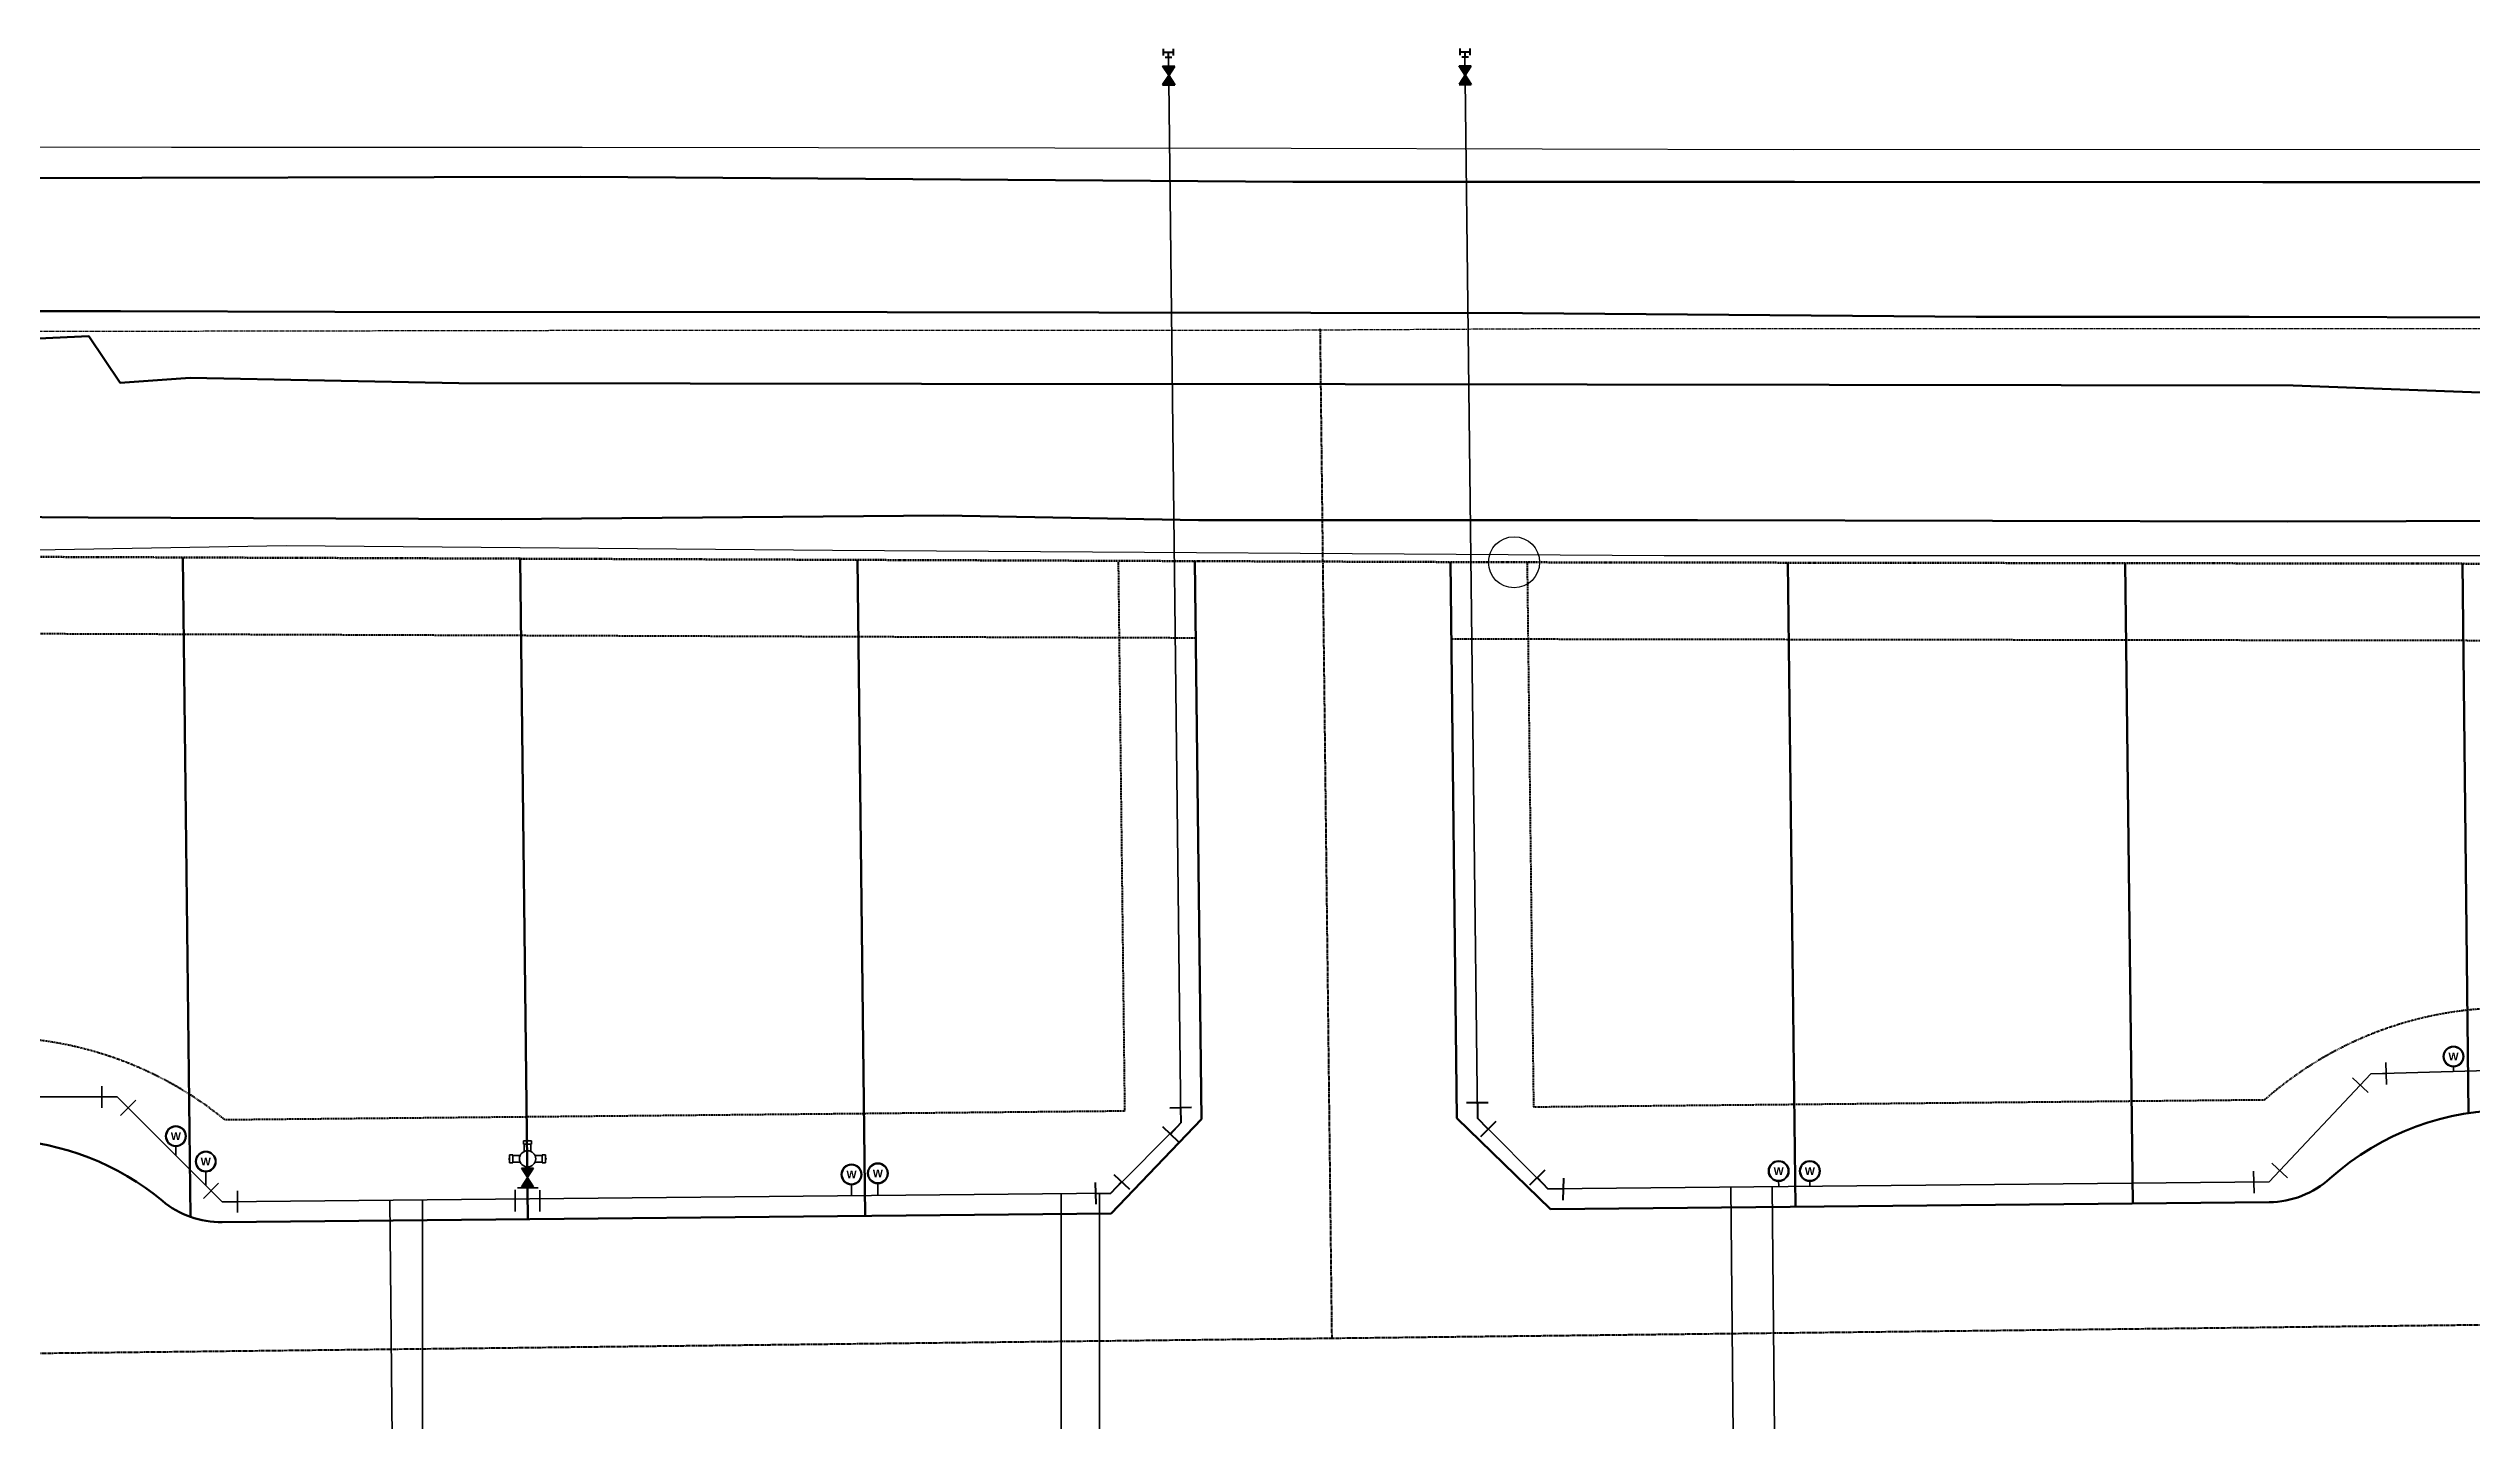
# Model space of a CAD drawing. Header units: feet. Extents: x -96 to 999, y -5 to 696.
# Drawn here: x 156.5 to 630.6, y 394.8 to 663.3 of the extents above; entities that cross this region are included whole.
import ezdxf
from ezdxf.enums import TextEntityAlignment as Align

# ---------------------------------------------------------------- set-up
doc = ezdxf.new("R2010")
doc.units = ezdxf.units.FT
doc.header["$MEASUREMENT"] = 0
for name, pattern in [('AutoCAD_Module2$0$BORDER2', [0.875, 0.25, -0.125, 0.25, -0.125, 0, -0.125]), ('CENTER2', [1.125, 0.75, -0.125, 0.125, -0.125]), ('HIDDEN2', [0.1875, 0.125, -0.0625])]:
    doc.linetypes.add(name, pattern=pattern)
for name, color, linetype, lineweight in [('AutoCAD_Module2$0$BOUNDARY', 7, 'AutoCAD_Module2$0$BORDER2', 90), ('BUILDINGLINE', 6, 'HIDDEN2', 40), ('EASEMENT', 3, 'HIDDEN2', 40), ('FITTINGS', 121, 'Continuous', 40), ('LOTLINES', 231, 'Continuous', 60), ('ROW', 5, 'Continuous', 80), ('WATERLINE', 4, 'Continuous', 35), ('X-ROAD-CL', 2, 'CENTER2', 40), ('X-SIDEWALK', 131, 'Continuous', 30), ('X-STREET', 157, 'Continuous', 60), ('X-STREET-CL', 2, 'CENTER2', 30)]:
    doc.layers.add(name, color=color, linetype=linetype, lineweight=lineweight)
doc.layers.add('AutoCAD_Module2$0$ENDPOINT', color=1, linetype='Continuous')
doc.styles.add('PROPOSED', font='arialbd.ttf', dxfattribs={"height": 2.5})

# ---------------------------------------------------------------- blocks, each defined once
blk = doc.blocks.new('VALVE-P')
h = blk.add_hatch(color=256)
h.dxf.hatch_style = 1
h.paths.add_polyline_path([(-1.84, 1.19), (-1.84, -1.19), (0, 0)])
h.paths.add_polyline_path([(1.84, 1.19), (0, 0), (1.84, -1.19)])
for p, q in [((0, 0), (-1.84, 1.19)), ((-1.84, -1.19), (-1.84, 1.19)), ((0, 0), (-1.84, -1.19)), ((0, 0), (1.84, 1.19)), ((0, 0), (1.84, -1.19)), ((1.84, -1.19), (1.84, 1.19))]:
    blk.add_line(p, q)
blk = doc.blocks.new('45')
for p, q in [((2.11, 3.04), (-2.11, 3.03)), ((0, 3.03), (0, 0)), ((2.12, -2.12), (0, 0)), ((3.63, -0.61), (0.62, -3.63))]:
    blk.add_line(p, q)
blk = doc.blocks.new('FH-P')
h = blk.add_hatch(color=256)
h.dxf.hatch_style = 1
h.paths.add_polyline_path([(1.19, 6), (0, 6), (0, 4.16)])
h.paths.add_polyline_path([(0, 4.16), (0, 2.33), (1.19, 2.33)])
h.paths.add_polyline_path([(0, 4.16), (-1.19, 2.33), (0, 2.33)])
h.paths.add_polyline_path([(0, 6), (-1.19, 6), (0, 4.16)])
for p, q in [((-0.8, 11.32), (0.8, 11.32)), ((-0.8, 11.32), (-0.8, 10.68)), ((-0.8, 10.68), (0.8, 10.68)), ((-0.64, 10.68), (-0.64, 9.28)), ((0.64, 10.68), (0.64, 9.28)), ((0.8, 11.32), (0.8, 10.68)), ((-3.51, 8.61), (-3.51, 7.02)), ((-3.51, 8.61), (-2.87, 8.61)), ((-3.51, 7.02), (-2.87, 7.02)), ((-2.87, 8.61), (-2.87, 7.02)), ((-2.87, 8.45), (-1.46, 8.45)), ((-2.87, 7.18), (-1.46, 7.18)), ((-1.19, 6), (1.19, 6)), ((0, 4.16), (-1.19, 6)), ((0, 7.81), (0, 0)), ((0, 4.16), (1.19, 6)), ((1.46, 8.45), (2.87, 8.45)), ((1.46, 7.18), (2.87, 7.18)), ((2.87, 8.61), (2.87, 7.02)), ((2.87, 8.61), (3.51, 8.61)), ((2.87, 7.02), (3.51, 7.02)), ((3.51, 8.61), (3.51, 7.02)), ((-2.41, -2.52), (-2.41, 1.75)), ((-1.98, 2.12), (2.05, 2.12)), ((0, 4.16), (-1.19, 2.33)), ((-1.19, 2.33), (1.19, 2.33)), ((0, 4.16), (1.19, 2.33)), ((2.41, -2.52), (2.41, 1.7))]:
    blk.add_line(p, q)
at = {"const_width": 0.159}
for points in [[(-0.07, 11.46, 1), (0.09, 11.46, 1)], [(-3.74, 7.79, 1), (-3.58, 7.79, 1)], [(3.56, 7.81, 1), (3.72, 7.81, 1)]]:
    blk.add_lwpolyline(points, format="xyb", close=True, dxfattribs=at)
blk.add_circle((0, 7.81), 1.59)
blk = doc.blocks.new('WM-P')
h = blk.add_hatch(color=256)
h.dxf.hatch_style = 1
h.paths.add_polyline_path([(2, 0, 1), (-2, 0, 1)])
h.paths.add_polyline_path([(-1.88, 0, -1), (1.88, 0, -1)], flags=16)
h.paths.add_polyline_path([(-1.49, 0.51, -1), (1.49, -0.51, -1)], flags=0)
h.paths.add_polyline_path([(-1.36, -1.13), (1.36, -1.13), (1.36, 1.12), (-1.36, 1.12)], flags=8)
for radius in [2, 1.88]:
    blk.add_circle((0, 0), radius)
at = {"style": 'PROPOSED'}
blk.add_text('W', height=1.5, dxfattribs=at).set_placement((0, 0), align=Align.MIDDLE_CENTER)

msp = doc.modelspace()

# ---------------------------------------------------------------- linework, layer by layer
at = {"layer": 'AutoCAD_Module2$0$BOUNDARY'}
for p, q in [((-6.79, 564.38), (443.27, 562.74)), ((443.27, 562.74), (848.66, 562.15))]:
    msp.add_line(p, q, dxfattribs=at)
at = {"layer": 'AutoCAD_Module2$0$ENDPOINT'}
msp.add_circle((443.27, 562.74), 5, dxfattribs=at)
at = {"layer": 'BUILDINGLINE'}
for p, q in [((365.83, 562.79), (367.08, 455.33)), ((445.83, 562.74), (447.08, 456.11)), ((367.08, 455.33), (191.06, 453.61)), ((590.08, 457.51), (447.08, 456.11))]:
    msp.add_line(p, q, dxfattribs=at)
for centre, start, end in [((637.73, 403.53), 320.8038, 131.4428), ((145.59, 397.79), 50.8327, 221.1786)]:
    msp.add_arc(centre, 72, start, end, dxfattribs=at)
at = {"layer": 'EASEMENT'}
for p, q in [((8.39, 549.32), (381, 547.97)), ((431.01, 547.79), (443.21, 547.74)), ((443.25, 547.74), (783.83, 547.24))]:
    msp.add_line(p, q, dxfattribs=at)
at = {"layer": 'FITTINGS', "ltscale": 0.75}
for p, q in [((374.7, 661.91), (374.7, 663.25)), ((374.7, 662.58), (376.62, 662.58)), ((374.99, 661.62), (376.34, 661.62)), ((375.66, 661.62), (375.66, 662.58)), ((376.62, 661.91), (376.62, 663.25)), ((432.75, 661.95), (432.75, 663.3)), ((432.75, 662.62), (434.67, 662.62)), ((433.03, 661.66), (434.38, 661.66)), ((433.71, 661.66), (433.71, 662.62)), ((434.67, 661.95), (434.67, 663.3))]:
    msp.add_line(p, q, dxfattribs=at)
at = {"layer": 'LOTLINES'}
for p, q in [((182.8, 563.69), (184.31, 434.65)), ((248.81, 563.45), (250.32, 434.19)), ((314.82, 563.21), (316.32, 434.83)), ((496.84, 562.66), (498.31, 436.61)), ((562.84, 562.57), (564.31, 437.25)), ((628.85, 562.47), (630.02, 454.96))]:
    msp.add_line(p, q, dxfattribs=at)
at = {"layer": 'ROW'}
for p, q in [((380.83, 562.97), (382.1, 453.73)), ((430.83, 562.79), (432.1, 453.96)), ((382.1, 453.73), (364.43, 435.3)), ((432.1, 453.96), (450.43, 436.14)), ((591.03, 437.51), (450.43, 436.14)), ((364.43, 435.3), (190.53, 433.6))]:
    msp.add_line(p, q, dxfattribs=at)
for centre, radius, start, end in [((637.73, 403.53), 52, 320.2168, 132.0493), ((145.59, 397.79), 52, 50.2449, 87.2832), ((590.85, 455.51), 18, 270.5594, 312.0493), ((190.35, 451.6), 18, 230.2449, 270.5594)]:
    msp.add_arc(centre, radius, start, end, dxfattribs=at)
at = {"layer": 'WATERLINE'}
for p, q in [((378.11, 453.02), (375.66, 662.58)), ((436.1, 453.93), (433.67, 662.62)), ((590.99, 441.51), (610.9, 462.62)), ((651.94, 463.81), (610.9, 462.62)), ((627.07, 464.01), (627.1, 463.09)), ((128.91, 458.12), (169.97, 458.12)), ((190.49, 437.6), (169.97, 458.12)), ((364.39, 439.3), (378.11, 453.02)), ((449.89, 440.14), (436.1, 453.93)), ((181.46, 448.56), (181.46, 446.63)), ((187.31, 443.46), (187.31, 440.79)), ((313.65, 440.94), (313.65, 438.81)), ((318.8, 441.16), (318.8, 438.86)), ((590.99, 441.51), (449.89, 440.14)), ((495.04, 441.74), (495.05, 440.58)), ((501.15, 441.74), (501.16, 440.64)), ((364.39, 439.3), (190.49, 437.6)), ((223.88, 383.07), (223.34, 437.92)), ((229.72, 383.15), (229.72, 437.99)), ((354.66, 383.78), (354.66, 439.21)), ((362.19, 383.78), (362.19, 439.25)), ((486.2, 384.96), (485.66, 440.49)), ((494.32, 385.34), (493.79, 440.57))]:
    msp.add_line(p, q, dxfattribs=at)
at = {"layer": 'X-ROAD-CL'}
for p, q in [((405.3, 608.43), (407.6, 410.85)), ((647.62, 413.65), (135.47, 407.67)), ((647.62, 413.65), (135.47, 407.67))]:
    msp.add_line(p, q, dxfattribs=at)
at = {"layer": 'X-SIDEWALK'}
for p, q in [((48.39, 644.11, 1154.02), (180.59, 644, 1155.55)), ((180.59, 644, 1155.55), (260.94, 644, 1155.55)), ((260.94, 644, 1155.55), (399.68, 643.79, 1156.93)), ((399.68, 643.79, 1156.93), (497.87, 643.52, 1160)), ((497.87, 643.52, 1160), (669.09, 643.63, 1162.04)), ((125.49, 564.63, 1155.43), (203.07, 566.05, 1155.99)), ((203.07, 566.05, 1155.99), (309.93, 565.09, 1157.97)), ((309.93, 565.09, 1157.97), (472.62, 564.1, 1159.95)), ((472.62, 564.1, 1159.95), (600.66, 564.08, 1161.57)), ((600.66, 564.08, 1161.57), (650.88, 564.08, 1161.57))]:
    msp.add_line(p, q, dxfattribs=at)
at = {"layer": 'X-STREET'}
for p, q in [((133.7, 637.87, 1154.79), (260.63, 638.2, 1156.72)), ((260.63, 638.2, 1156.72), (400.01, 637.22, 1157.9)), ((400.01, 637.22, 1157.9), (498.13, 637.22, 1157.9)), ((498.13, 637.22, 1157.9), (589.77, 637.15, 1160.82)), ((589.77, 637.15, 1160.82), (669.24, 637.15, 1160.82)), ((170.64, 611.86, 1155.54), (45.64, 611.86, 1155.54)), ((212.57, 611.77, 1156.02), (170.64, 611.86, 1155.54)), ((320.63, 611.69, 1157.9), (212.57, 611.77, 1156.02)), ((444.9, 611.47, 1158.61), (320.63, 611.69, 1157.9)), ((115.34, 604.68, 1153.79), (164.45, 607, 1155.51)), ((164.45, 607, 1155.51), (170.55, 597.89, 1155.74)), ((533.66, 610.76, 1160.8), (444.9, 611.47, 1158.61)), ((587.07, 610.76, 1160.8), (533.66, 610.76, 1160.8)), ((664.57, 610.62, 1162.01), (587.07, 610.76, 1160.8)), ((170.55, 597.89, 1155.74), (184.26, 598.86, 1155.95)), ((184.26, 598.86, 1155.95), (236.81, 597.8, 1156.32)), ((236.81, 597.8, 1156.32), (327.36, 597.63, 1157.94)), ((327.36, 597.63, 1157.94), (410.2, 597.62, 1158.21)), ((410.2, 597.62, 1158.21), (504.91, 597.44, 1160.01)), ((504.91, 597.44, 1160.01), (595.7, 597.32, 1161.09)), ((595.7, 597.32, 1161.09), (641.25, 595.63, 1161.88)), ((80.48, 572.06, 1153.99), (164.32, 571.53, 1155.98)), ((164.32, 571.53, 1155.98), (245.13, 571.18, 1156.66)), ((245.13, 571.18, 1156.66), (331.69, 571.9, 1157.95)), ((331.69, 571.9, 1157.95), (381.53, 571, 1157.98)), ((381.53, 571, 1157.98), (479.16, 571, 1157.98)), ((479.16, 571, 1157.98), (594.57, 570.73, 1161.39)), ((594.57, 570.73, 1161.39), (650.45, 570.87, 1161.94))]:
    msp.add_line(p, q, dxfattribs=at)
at = {"layer": 'X-STREET-CL'}
for p, q in [((144.46, 607.92, 1155.17), (263.86, 608.15, 1156.88)), ((263.86, 608.15, 1156.88), (391.4, 608.15, 1156.88)), ((391.4, 608.15, 1156.88), (455.78, 608.51, 1158.84)), ((455.78, 608.51, 1158.84), (583.68, 608.51, 1160.76)), ((583.68, 608.51, 1160.76), (670.6, 608.51, 1162.02))]:
    msp.add_line(p, q, dxfattribs=at)

# ---------------------------------------------------------------- block references
at = {"layer": 'FITTINGS'}
for name, p, rotation in [('VALVE-P', (375.7, 657.99), 270), ('VALVE-P', (433.7, 658.08), 270), ('45', (449.89, 440.14), 43.65980251061401)]:
    msp.add_blockref(name, p, dxfattribs=dict(at, rotation=rotation))
at = {"layer": 'FITTINGS', "xscale": -1}
for p, rotation in [((378.11, 453.02), 1.34019748938603), ((364.39, 439.3), 316.340197489386)]:
    msp.add_blockref('45', p, dxfattribs=dict(at, rotation=rotation))
at = {"layer": 'FITTINGS'}
msp.add_blockref('45', (436.1, 453.93), dxfattribs=at)
at = {"layer": 'WATERLINE', "xscale": -1}
for p, rotation in [((610.9, 462.62), 136.6589406609636), ((590.99, 441.51), 316.6589406609637)]:
    msp.add_blockref('45', p, dxfattribs=dict(at, rotation=rotation))
at = {"layer": 'WATERLINE'}
for name, p in [('WM-P', (627.07, 466.01)), ('WM-P', (181.46, 450.43)), ('WM-P', (187.31, 445.46)), ('FH-P', (250.27, 438.19)), ('WM-P', (313.65, 442.94)), ('WM-P', (318.8, 443.16)), ('WM-P', (495.04, 443.61)), ('WM-P', (501.15, 443.61))]:
    msp.add_blockref(name, p, dxfattribs=at)
for p, rotation in [((169.97, 458.12), 225), ((190.49, 437.6), 44.99999999999986)]:
    msp.add_blockref('45', p, dxfattribs=dict(at, rotation=rotation))

doc.saveas('drawing.dxf')
